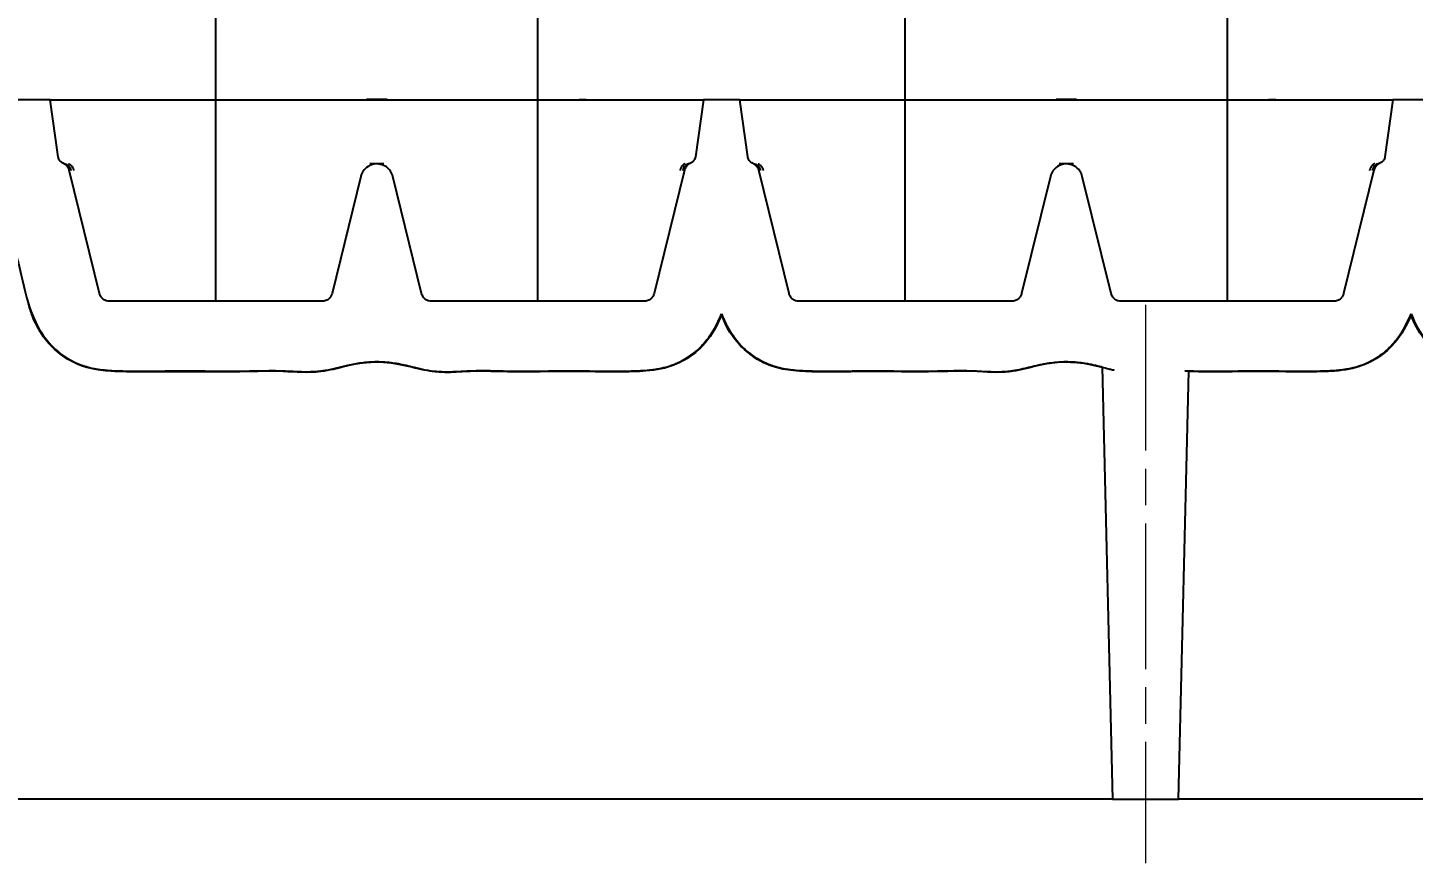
# Model space of a CAD drawing. Header units: millimetres. Extents: x 0 to 1486, y 0 to 1051.
# Drawn here: x 238 to 305.4, y 481.8 to 522.5 of the extents above; entities that cross this region are included whole.
import ezdxf

# ---------------------------------------------------------------- set-up
doc = ezdxf.new("R2010")
doc.units = ezdxf.units.MM
doc.header["$LTSCALE"] = 1.25
doc.linetypes.add('CHAIN', pattern=[0.3543, 0.2362, -0.0295, 0.0591, -0.0295])
for name, color, linetype, lineweight, true_color in [('Bemaßungen(DIN)', 7, 'Continuous', 5, 0x262659), ('Mittellinie(DIN)', 7, 'CHAIN', 15, 0x262659), ('Sichtbare Kanten(DIN)', 7, 'Continuous', 25, 0x262659)]:
    doc.layers.add(name, color=color, linetype=linetype, lineweight=lineweight, true_color=true_color)
doc.styles.add('Aktuell-DINGroßer Text', font='arial.ttf')
doc.dimstyles.new('STANDARD-DIN', dxfattribs={"dimscale": 1.25, "dimtxt": 5.25, "dimasz": 2.5, "dimexe": 3.175, "dimexo": 0, "dimgap": 0.8, "dimtad": 1, "dimrnd": 1e-08, "dimtxsty": 'Aktuell-DINGroßer Text', "dimcen": 0.09, "dimdle": 10, "dimclrd": 256, "dimclre": 256, "dimclrt": 256, "dimazin": 2, "dimtfac": 0.666667, "dimtmove": 0, "dimatfit": 3, "dimfxl": 1, "dimtolj": 1, "dimlwd": 25, "dimlwe": 25, "dimarcsym": 0})

# ---------------------------------------------------------------- blocks, each defined once
blk = doc.blocks.new('*D90')
at = {"layer": 'Bemaßungen(DIN)', "color": 250, "linetype": 'Continuous', "lineweight": 25, "true_color": 0x3f3f3f, "transparency": 16777216}
blk.add_line((296.322, 509.173), (296.322, 534.471), dxfattribs=at)
at = {"layer": 'Defpoints', "color": 0, "linetype": 'Continuous', "transparency": 16777216}
for p in [(296.322, 534.471), (296.322, 509.173), (644.748, 481.848)]:
    blk.add_point(p, dxfattribs=at)
at = {"layer": 'Bemaßungen(DIN)', "color": 179, "linetype": 'Continuous', "lineweight": 25, "true_color": 0x262659, "transparency": 16777216, "insert": (296.322, 535.471), "char_height": 6.5625, "attachment_point": 4, "rotation": 90, "style": 'Aktuell-DINGroßer Text'}
blk.add_mtext('\\A1;348,43', dxfattribs=at)
blk = doc.blocks.new('*D91')
at = {"layer": 'Bemaßungen(DIN)', "color": 250, "linetype": 'Continuous', "lineweight": 25, "true_color": 0x3f3f3f, "transparency": 16777216}
blk.add_line((280.675, 509.173), (280.675, 534.471), dxfattribs=at)
at = {"layer": 'Defpoints', "color": 0, "linetype": 'Continuous', "transparency": 16777216}
for p in [(280.675, 534.471), (280.675, 509.173), (644.748, 481.848)]:
    blk.add_point(p, dxfattribs=at)
at = {"layer": 'Bemaßungen(DIN)', "color": 179, "linetype": 'Continuous', "lineweight": 25, "true_color": 0x262659, "transparency": 16777216, "insert": (280.675, 535.471), "char_height": 6.5625, "attachment_point": 4, "rotation": 90, "style": 'Aktuell-DINGroßer Text'}
blk.add_mtext('\\A1;364,07', dxfattribs=at)
blk = doc.blocks.new('*D92')
at = {"layer": 'Bemaßungen(DIN)', "color": 250, "linetype": 'Continuous', "lineweight": 25, "true_color": 0x3f3f3f, "transparency": 16777216}
blk.add_line((262.822, 509.173), (262.822, 534.471), dxfattribs=at)
at = {"layer": 'Defpoints', "color": 0, "linetype": 'Continuous', "transparency": 16777216}
for p in [(262.822, 534.471), (262.822, 509.173), (644.748, 481.848)]:
    blk.add_point(p, dxfattribs=at)
at = {"layer": 'Bemaßungen(DIN)', "color": 179, "linetype": 'Continuous', "lineweight": 25, "true_color": 0x262659, "transparency": 16777216, "insert": (262.822, 535.471), "char_height": 6.5625, "attachment_point": 4, "rotation": 90, "style": 'Aktuell-DINGroßer Text'}
blk.add_mtext('\\A1;381,93', dxfattribs=at)
blk = doc.blocks.new('*D93')
at = {"layer": 'Bemaßungen(DIN)', "color": 250, "linetype": 'Continuous', "lineweight": 25, "true_color": 0x3f3f3f, "transparency": 16777216}
blk.add_line((247.175, 509.173), (247.175, 534.471), dxfattribs=at)
at = {"layer": 'Defpoints', "color": 0, "linetype": 'Continuous', "transparency": 16777216}
for p in [(247.175, 534.471), (247.175, 509.173), (644.748, 481.848)]:
    blk.add_point(p, dxfattribs=at)
at = {"layer": 'Bemaßungen(DIN)', "color": 179, "linetype": 'Continuous', "lineweight": 25, "true_color": 0x262659, "transparency": 16777216, "insert": (247.175, 535.471), "char_height": 6.5625, "attachment_point": 4, "rotation": 90, "style": 'Aktuell-DINGroßer Text'}
blk.add_mtext('\\A1;397,57', dxfattribs=at)

msp = doc.modelspace()

# ---------------------------------------------------------------- linework, layer by layer
at = {"layer": 'Mittellinie(DIN)', "ltscale": 23.990969}
msp.add_line((292.3485, 508.9988), (292.3485, 481.8478), dxfattribs=at)
at = {"layer": 'Sichtbare Kanten(DIN)'}
for p, q in [((239.1335, 518.9728), (206.2485, 518.9728)), ((239.5236, 516.1971), (239.1335, 518.9728)), ((239.1335, 518.9728), (239.6286, 518.9728)), ((239.6286, 518.9728), (270.3683, 518.9728)), ((255.4985, 518.9828), (254.4985, 518.9828)), ((254.4985, 518.9728), (254.4985, 518.9828)), ((254.8985, 518.9778), (255.0985, 518.9778)), ((254.8985, 518.9728), (254.8985, 518.9778)), ((255.0985, 518.9728), (255.0985, 518.9778)), ((255.4985, 518.9728), (255.4985, 518.9828)), ((264.8253, 518.9778), (264.9119, 518.9778)), ((264.8253, 518.9728), (264.8253, 518.9778)), ((264.9119, 518.9778), (265.0851, 518.9778)), ((264.9119, 518.9728), (264.9119, 518.9778)), ((265.0851, 518.9778), (265.1717, 518.9778)), ((265.0851, 518.9728), (265.0851, 518.9778)), ((265.1717, 518.9728), (265.1717, 518.9778)), ((270.3683, 518.9728), (270.8635, 518.9728)), ((270.8635, 518.9728), (270.4734, 516.1971)), ((272.6335, 518.9728), (270.8635, 518.9728)), ((273.0236, 516.1971), (272.6335, 518.9728)), ((272.6335, 518.9728), (273.1286, 518.9728)), ((273.1286, 518.9728), (303.8683, 518.9728)), ((288.9985, 518.9828), (287.9985, 518.9828)), ((287.9985, 518.9728), (287.9985, 518.9828)), ((288.3985, 518.9778), (288.5985, 518.9778)), ((288.3985, 518.9728), (288.3985, 518.9778)), ((288.5985, 518.9728), (288.5985, 518.9778)), ((288.9985, 518.9728), (288.9985, 518.9828)), ((298.3253, 518.9778), (298.4119, 518.9778)), ((298.3253, 518.9728), (298.3253, 518.9778)), ((298.4119, 518.9778), (298.5851, 518.9778)), ((298.4119, 518.9728), (298.4119, 518.9778)), ((298.5851, 518.9778), (298.6717, 518.9778)), ((298.5851, 518.9728), (298.5851, 518.9778)), ((298.6717, 518.9728), (298.6717, 518.9778)), ((303.8683, 518.9728), (304.3635, 518.9728)), ((304.3635, 518.9728), (303.9734, 516.1971)), ((306.1335, 518.9728), (304.3635, 518.9728)), ((241.5271, 509.5535), (240.056, 515.5425)), ((254.2216, 515.2438), (252.8221, 509.5533)), ((257.1749, 509.5533), (255.7753, 515.2438)), ((269.9409, 515.5425), (268.4699, 509.5535)), ((275.0271, 509.5535), (273.556, 515.5425)), ((287.7216, 515.2438), (286.3221, 509.5533)), ((290.6749, 509.5533), (289.2753, 515.2438)), ((303.4409, 515.5425), (301.9699, 509.5535)), ((252.3365, 509.1728), (242.0126, 509.1728)), ((267.9843, 509.1728), (257.6604, 509.1728)), ((285.8365, 509.1728), (275.5126, 509.1728)), ((301.4843, 509.1728), (291.1604, 509.1728)), ((290.2352, 505.9726), (290.7485, 484.9728)), ((293.9485, 484.9728), (294.4569, 505.7753)), ((290.7485, 484.9728), (218.8485, 484.9728)), ((290.7485, 484.9728), (293.9485, 484.9728)), ((374.5485, 484.9728), (293.9485, 484.9728))]:
    msp.add_line(p, q, dxfattribs=at)
for points, knots in [([(239.7644, 515.8841), (239.7607, 515.8857), (239.7569, 515.8873), (239.7254, 515.9018), (239.6993, 515.9175), (239.634, 515.968), (239.5995, 516.0074), (239.5442, 516.103), (239.5297, 516.1537), (239.5236, 516.1971)], [-0.032564493, -0.032564493, -0.032564493, -0.032564493, -0.03164921, -0.03164921, -0.024823703, -0.024823703, -0.013148435, -0.013148435, 0, 0, 0, 0]), ([(240.056, 515.5425), (240.0452, 515.5865), (240.0284, 515.629), (239.9838, 515.7083), (239.9562, 515.7446), (239.8747, 515.8261), (239.8191, 515.8611), (239.7644, 515.8841)], [-0.041058054, -0.041058054, -0.041058054, -0.041058054, -0.029401851, -0.029401851, -0.017790166, -0.017790166, 0, 0, 0, 0]), ([(239.7684, 515.8824), (239.7687, 515.8823), (239.769, 515.8822), (239.7693, 515.882), (239.7726, 515.8807), (239.7774, 515.8788), (239.7838, 515.8765), (239.7902, 515.8742), (239.7982, 515.8715), (239.8076, 515.8688), (239.8123, 515.8674), (239.8174, 515.866), (239.8227, 515.8647), (239.8254, 515.864), (239.8281, 515.8634), (239.8309, 515.8627), (239.8338, 515.8621), (239.8367, 515.8615), (239.8397, 515.8608)], [0.11911303, 0.11911303, 0.11911303, 0.11911303, 0.13277377, 0.13277377, 0.13277377, 0.26517816, 0.26517816, 0.26517816, 0.3981672, 0.3981672, 0.3981672, 0.46455773, 0.46455773, 0.46455773, 0.4977404, 0.4977404, 0.4977404, 0.53089997, 0.53089997, 0.53089997, 0.53089997]), ([(239.8397, 515.8608), (239.8555, 515.8576), (239.8711, 515.8532), (239.8864, 515.8476), (239.9054, 515.8407), (239.924, 515.832), (239.9417, 515.8216), (239.9524, 515.8154), (239.9628, 515.8085), (239.9728, 515.8011), (239.993, 515.7863), (240.0119, 515.7691), (240.0292, 515.7499), (240.0466, 515.7307), (240.0623, 515.7095), (240.0763, 515.6866), (240.0833, 515.6751), (240.0898, 515.6632), (240.0959, 515.6509), (240.1059, 515.6305), (240.1147, 515.609), (240.122, 515.5867), (240.1279, 515.5689), (240.1328, 515.5505), (240.1368, 515.5318)], [-1.0769104, -1.0769104, -1.0769104, -1.0769104, -0.9572537, -0.9572537, -0.9572537, -0.8077, -0.8077, -0.8077, -0.7179403, -0.7179403, -0.7179403, -0.5384552, -0.5384552, -0.5384552, -0.3589701, -0.3589701, -0.3589701, -0.2692104, -0.2692104, -0.2692104, -0.1196567, -0.1196567, -0.1196567, 0, 0, 0, 0]), ([(240.0187, 515.8608), (240.0304, 515.8576), (240.042, 515.8532), (240.0536, 515.8476), (240.0681, 515.8407), (240.0825, 515.832), (240.0965, 515.8216), (240.105, 515.8154), (240.1133, 515.8085), (240.1215, 515.8011), (240.1379, 515.7863), (240.1537, 515.7691), (240.1687, 515.7499), (240.1838, 515.7307), (240.198, 515.7095), (240.2112, 515.6866), (240.2178, 515.6751), (240.2241, 515.6632), (240.2302, 515.6509), (240.2402, 515.6305), (240.2495, 515.609), (240.2579, 515.5867), (240.2647, 515.5689), (240.2708, 515.5505), (240.2763, 515.5318)], [-1.0769104, -1.0769104, -1.0769104, -1.0769104, -0.9572537, -0.9572537, -0.9572537, -0.8077, -0.8077, -0.8077, -0.7179403, -0.7179403, -0.7179403, -0.5384552, -0.5384552, -0.5384552, -0.3589701, -0.3589701, -0.3589701, -0.2692104, -0.2692104, -0.2692104, -0.1196567, -0.1196567, -0.1196567, 0, 0, 0, 0]), ([(255.7753, 515.2438), (255.7528, 515.3355), (255.7135, 515.4235), (255.6234, 515.5567), (255.5616, 515.6342), (255.3771, 515.7646), (255.2789, 515.8083), (255.0694, 515.857), (254.9664, 515.8585), (254.7635, 515.8237), (254.6632, 515.7857), (254.4606, 515.6602), (254.3905, 515.5781), (254.2891, 515.4363), (254.2458, 515.3422), (254.2216, 515.2438)], [-0.14482378, -0.14482378, -0.14482378, -0.14482378, -0.11905508, -0.11905508, -0.101033, -0.101033, -0.08537461, -0.08537461, -0.06899068, -0.06899068, -0.0520285, -0.0520285, -0.03038629, -0.03038629, 0, 0, 0, 0]), ([(254.9985, 515.8527), (254.9928, 515.8527), (254.987, 515.8527), (254.981, 515.8527), (254.9751, 515.8527), (254.969, 515.8527), (254.9629, 515.8527), (254.9506, 515.8527), (254.9381, 515.8527), (254.9253, 515.8527), (254.9076, 515.8527), (254.8894, 515.8527), (254.87, 515.8527), (254.8615, 515.8527), (254.8528, 515.8527), (254.8441, 515.8527), (254.8151, 515.8527), (254.7846, 515.8527), (254.7524, 515.8527), (254.7363, 515.8527), (254.7198, 515.8527), (254.7029, 515.8527), (254.6945, 515.8527), (254.686, 515.8527), (254.6773, 515.8527), (254.6686, 515.8527), (254.6598, 515.8527), (254.651, 515.8527)], [0, 0, 0, 0, 0.03587341, 0.03587341, 0.03587341, 0.0717053, 0.0717053, 0.0717053, 0.1433193, 0.1433193, 0.1433193, 0.24303135, 0.24303135, 0.24303135, 0.28653169, 0.28653169, 0.28653169, 0.42986377, 0.42986377, 0.42986377, 0.50150274, 0.50150274, 0.50150274, 0.53727845, 0.53727845, 0.53727845, 0.57301031, 0.57301031, 0.57301031, 0.57301031]), ([(255.3458, 515.8527), (255.337, 515.8527), (255.3282, 515.8527), (255.3195, 515.8527), (255.3108, 515.8527), (255.3023, 515.8527), (255.2938, 515.8527), (255.2769, 515.8527), (255.2604, 515.8527), (255.2444, 515.8527), (255.2111, 515.8527), (255.1796, 515.8527), (255.1498, 515.8527), (255.122, 515.8527), (255.0966, 515.8527), (255.0719, 515.8527), (255.059, 515.8527), (255.0464, 515.8527), (255.0341, 515.8527), (255.0279, 515.8527), (255.0218, 515.8527), (255.0159, 515.8527), (255.0099, 515.8527), (255.0042, 515.8527), (254.9985, 515.8527)], [0, 0, 0, 0, 0.03572786, 0.03572786, 0.03572786, 0.07149696, 0.07149696, 0.07149696, 0.14312065, 0.14312065, 0.14312065, 0.29141532, 0.29141532, 0.29141532, 0.4296401, 0.4296401, 0.4296401, 0.50120872, 0.50120872, 0.50120872, 0.53702595, 0.53702595, 0.53702595, 0.57289689, 0.57289689, 0.57289689, 0.57289689]), ([(269.9782, 515.8608), (269.9666, 515.8576), (269.9549, 515.8532), (269.9433, 515.8476), (269.9288, 515.8407), (269.9145, 515.832), (269.9004, 515.8216), (269.892, 515.8154), (269.8836, 515.8085), (269.8754, 515.8011), (269.859, 515.7863), (269.8432, 515.7691), (269.8282, 515.7499), (269.8131, 515.7307), (269.7989, 515.7095), (269.7857, 515.6866), (269.7791, 515.6751), (269.7728, 515.6632), (269.7668, 515.6509), (269.7567, 515.6305), (269.7474, 515.609), (269.739, 515.5867), (269.7323, 515.5689), (269.7261, 515.5505), (269.7206, 515.5318)], [-1.0769104, -1.0769104, -1.0769104, -1.0769104, -0.9572537, -0.9572537, -0.9572537, -0.8077, -0.8077, -0.8077, -0.7179403, -0.7179403, -0.7179403, -0.5384552, -0.5384552, -0.5384552, -0.3589701, -0.3589701, -0.3589701, -0.2692104, -0.2692104, -0.2692104, -0.1196567, -0.1196567, -0.1196567, 0, 0, 0, 0]), ([(270.1573, 515.8608), (270.1414, 515.8576), (270.1258, 515.8532), (270.1106, 515.8476), (270.0915, 515.8407), (270.073, 515.832), (270.0552, 515.8216), (270.0445, 515.8154), (270.0342, 515.8085), (270.0241, 515.8011), (270.0039, 515.7863), (269.985, 515.7691), (269.9677, 515.7499), (269.9504, 515.7307), (269.9346, 515.7095), (269.9206, 515.6866), (269.9136, 515.6751), (269.9071, 515.6632), (269.9011, 515.6509), (269.891, 515.6305), (269.8822, 515.609), (269.8749, 515.5867), (269.869, 515.5689), (269.8641, 515.5505), (269.8601, 515.5318)], [-1.0769104, -1.0769104, -1.0769104, -1.0769104, -0.9572537, -0.9572537, -0.9572537, -0.8077, -0.8077, -0.8077, -0.7179403, -0.7179403, -0.7179403, -0.5384552, -0.5384552, -0.5384552, -0.3589701, -0.3589701, -0.3589701, -0.2692104, -0.2692104, -0.2692104, -0.1196567, -0.1196567, -0.1196567, 0, 0, 0, 0]), ([(270.2325, 515.8841), (270.1907, 515.8665), (270.1514, 515.8433), (270.0801, 515.7867), (270.0486, 515.7538), (269.9808, 515.6605), (269.9551, 515.6001), (269.9409, 515.5425)], [-0.041058009, -0.041058009, -0.041058009, -0.041058009, -0.029401822, -0.029401822, -0.017790154, -0.017790154, 0, 0, 0, 0]), ([(270.2285, 515.8824), (270.2282, 515.8823), (270.2279, 515.8822), (270.2276, 515.882), (270.2244, 515.8807), (270.2195, 515.8788), (270.2131, 515.8765), (270.2067, 515.8742), (270.1987, 515.8715), (270.1893, 515.8688), (270.1846, 515.8674), (270.1796, 515.866), (270.1742, 515.8647), (270.1716, 515.864), (270.1688, 515.8634), (270.166, 515.8627), (270.1631, 515.8621), (270.1602, 515.8615), (270.1573, 515.8608)], [0.11911303, 0.11911303, 0.11911303, 0.11911303, 0.13277377, 0.13277377, 0.13277377, 0.26517816, 0.26517816, 0.26517816, 0.3981672, 0.3981672, 0.3981672, 0.46455773, 0.46455773, 0.46455773, 0.4977404, 0.4977404, 0.4977404, 0.53089997, 0.53089997, 0.53089997, 0.53089997]), ([(270.4734, 516.1971), (270.4691, 516.167), (270.4614, 516.1374), (270.4396, 516.0805), (270.4255, 516.0535), (270.3791, 515.9852), (270.3419, 515.9483), (270.2765, 515.9049), (270.2542, 515.8933), (270.2325, 515.8841)], [-0.03841676, -0.03841676, -0.03841676, -0.03841676, -0.031640555, -0.031640555, -0.024817551, -0.024817551, -0.013146152, -0.013146152, -0.007186253, -0.007186253, -0.007186253, -0.007186253]), ([(273.2644, 515.8841), (273.2607, 515.8857), (273.2569, 515.8873), (273.2254, 515.9018), (273.1993, 515.9175), (273.134, 515.968), (273.0995, 516.0074), (273.0442, 516.103), (273.0297, 516.1537), (273.0236, 516.1971)], [-0.032564493, -0.032564493, -0.032564493, -0.032564493, -0.03164921, -0.03164921, -0.024823703, -0.024823703, -0.013148435, -0.013148435, 0, 0, 0, 0]), ([(273.556, 515.5425), (273.5452, 515.5865), (273.5284, 515.629), (273.4838, 515.7083), (273.4562, 515.7446), (273.3747, 515.8261), (273.3191, 515.8611), (273.2644, 515.8841)], [-0.041058054, -0.041058054, -0.041058054, -0.041058054, -0.029401851, -0.029401851, -0.017790166, -0.017790166, 0, 0, 0, 0]), ([(273.2684, 515.8824), (273.2687, 515.8823), (273.269, 515.8822), (273.2693, 515.882), (273.2726, 515.8807), (273.2774, 515.8788), (273.2838, 515.8765), (273.2902, 515.8742), (273.2982, 515.8715), (273.3076, 515.8688), (273.3123, 515.8674), (273.3174, 515.866), (273.3227, 515.8647), (273.3254, 515.864), (273.3281, 515.8634), (273.3309, 515.8627), (273.3338, 515.8621), (273.3367, 515.8615), (273.3397, 515.8608)], [0.11911303, 0.11911303, 0.11911303, 0.11911303, 0.13277377, 0.13277377, 0.13277377, 0.26517816, 0.26517816, 0.26517816, 0.3981672, 0.3981672, 0.3981672, 0.46455773, 0.46455773, 0.46455773, 0.4977404, 0.4977404, 0.4977404, 0.53089997, 0.53089997, 0.53089997, 0.53089997]), ([(273.3397, 515.8608), (273.3555, 515.8576), (273.3711, 515.8532), (273.3864, 515.8476), (273.4054, 515.8407), (273.424, 515.832), (273.4417, 515.8216), (273.4524, 515.8154), (273.4628, 515.8085), (273.4728, 515.8011), (273.493, 515.7863), (273.5119, 515.7691), (273.5292, 515.7499), (273.5466, 515.7307), (273.5623, 515.7095), (273.5763, 515.6866), (273.5833, 515.6751), (273.5898, 515.6632), (273.5959, 515.6509), (273.6059, 515.6305), (273.6147, 515.609), (273.622, 515.5867), (273.6279, 515.5689), (273.6328, 515.5505), (273.6368, 515.5318)], [-1.0769104, -1.0769104, -1.0769104, -1.0769104, -0.9572537, -0.9572537, -0.9572537, -0.8077, -0.8077, -0.8077, -0.7179403, -0.7179403, -0.7179403, -0.5384552, -0.5384552, -0.5384552, -0.3589701, -0.3589701, -0.3589701, -0.2692104, -0.2692104, -0.2692104, -0.1196567, -0.1196567, -0.1196567, 0, 0, 0, 0]), ([(273.5187, 515.8608), (273.5304, 515.8576), (273.542, 515.8532), (273.5536, 515.8476), (273.5681, 515.8407), (273.5825, 515.832), (273.5965, 515.8216), (273.605, 515.8154), (273.6133, 515.8085), (273.6215, 515.8011), (273.6379, 515.7863), (273.6537, 515.7691), (273.6687, 515.7499), (273.6838, 515.7307), (273.698, 515.7095), (273.7112, 515.6866), (273.7178, 515.6751), (273.7241, 515.6632), (273.7302, 515.6509), (273.7402, 515.6305), (273.7495, 515.609), (273.7579, 515.5867), (273.7647, 515.5689), (273.7708, 515.5505), (273.7763, 515.5318)], [-1.0769104, -1.0769104, -1.0769104, -1.0769104, -0.9572537, -0.9572537, -0.9572537, -0.8077, -0.8077, -0.8077, -0.7179403, -0.7179403, -0.7179403, -0.5384552, -0.5384552, -0.5384552, -0.3589701, -0.3589701, -0.3589701, -0.2692104, -0.2692104, -0.2692104, -0.1196567, -0.1196567, -0.1196567, 0, 0, 0, 0]), ([(289.2753, 515.2438), (289.2528, 515.3355), (289.2135, 515.4235), (289.1234, 515.5567), (289.0616, 515.6342), (288.8771, 515.7646), (288.7789, 515.8083), (288.5694, 515.857), (288.4664, 515.8585), (288.2635, 515.8237), (288.1632, 515.7857), (287.9606, 515.6602), (287.8905, 515.5781), (287.7891, 515.4363), (287.7458, 515.3422), (287.7216, 515.2438)], [-0.14482378, -0.14482378, -0.14482378, -0.14482378, -0.11905508, -0.11905508, -0.101033, -0.101033, -0.08537461, -0.08537461, -0.06899068, -0.06899068, -0.0520285, -0.0520285, -0.03038629, -0.03038629, 0, 0, 0, 0]), ([(288.4985, 515.8527), (288.4928, 515.8527), (288.487, 515.8527), (288.481, 515.8527), (288.4751, 515.8527), (288.469, 515.8527), (288.4629, 515.8527), (288.4506, 515.8527), (288.4381, 515.8527), (288.4253, 515.8527), (288.4076, 515.8527), (288.3894, 515.8527), (288.37, 515.8527), (288.3615, 515.8527), (288.3528, 515.8527), (288.3441, 515.8527), (288.3151, 515.8527), (288.2846, 515.8527), (288.2524, 515.8527), (288.2363, 515.8527), (288.2198, 515.8527), (288.2029, 515.8527), (288.1945, 515.8527), (288.186, 515.8527), (288.1773, 515.8527), (288.1686, 515.8527), (288.1598, 515.8527), (288.151, 515.8527)], [0, 0, 0, 0, 0.03587341, 0.03587341, 0.03587341, 0.0717053, 0.0717053, 0.0717053, 0.1433193, 0.1433193, 0.1433193, 0.24303135, 0.24303135, 0.24303135, 0.28653169, 0.28653169, 0.28653169, 0.42986377, 0.42986377, 0.42986377, 0.50150274, 0.50150274, 0.50150274, 0.53727845, 0.53727845, 0.53727845, 0.57301031, 0.57301031, 0.57301031, 0.57301031]), ([(288.8458, 515.8527), (288.837, 515.8527), (288.8282, 515.8527), (288.8195, 515.8527), (288.8108, 515.8527), (288.8023, 515.8527), (288.7938, 515.8527), (288.7769, 515.8527), (288.7604, 515.8527), (288.7444, 515.8527), (288.7111, 515.8527), (288.6796, 515.8527), (288.6498, 515.8527), (288.622, 515.8527), (288.5966, 515.8527), (288.5719, 515.8527), (288.559, 515.8527), (288.5464, 515.8527), (288.5341, 515.8527), (288.5279, 515.8527), (288.5218, 515.8527), (288.5159, 515.8527), (288.5099, 515.8527), (288.5042, 515.8527), (288.4985, 515.8527)], [0, 0, 0, 0, 0.03572786, 0.03572786, 0.03572786, 0.07149696, 0.07149696, 0.07149696, 0.14312065, 0.14312065, 0.14312065, 0.29141532, 0.29141532, 0.29141532, 0.4296401, 0.4296401, 0.4296401, 0.50120872, 0.50120872, 0.50120872, 0.53702595, 0.53702595, 0.53702595, 0.57289689, 0.57289689, 0.57289689, 0.57289689]), ([(303.4782, 515.8608), (303.4666, 515.8576), (303.4549, 515.8532), (303.4433, 515.8476), (303.4288, 515.8407), (303.4145, 515.832), (303.4004, 515.8216), (303.392, 515.8154), (303.3836, 515.8085), (303.3754, 515.8011), (303.359, 515.7863), (303.3432, 515.7691), (303.3282, 515.7499), (303.3131, 515.7307), (303.2989, 515.7095), (303.2857, 515.6866), (303.2791, 515.6751), (303.2728, 515.6632), (303.2668, 515.6509), (303.2567, 515.6305), (303.2474, 515.609), (303.239, 515.5867), (303.2323, 515.5689), (303.2261, 515.5505), (303.2206, 515.5318)], [-1.0769104, -1.0769104, -1.0769104, -1.0769104, -0.9572537, -0.9572537, -0.9572537, -0.8077, -0.8077, -0.8077, -0.7179403, -0.7179403, -0.7179403, -0.5384552, -0.5384552, -0.5384552, -0.3589701, -0.3589701, -0.3589701, -0.2692104, -0.2692104, -0.2692104, -0.1196567, -0.1196567, -0.1196567, 0, 0, 0, 0]), ([(303.6573, 515.8608), (303.6414, 515.8576), (303.6258, 515.8532), (303.6106, 515.8476), (303.5915, 515.8407), (303.573, 515.832), (303.5552, 515.8216), (303.5445, 515.8154), (303.5342, 515.8085), (303.5241, 515.8011), (303.5039, 515.7863), (303.485, 515.7691), (303.4677, 515.7499), (303.4504, 515.7307), (303.4346, 515.7095), (303.4206, 515.6866), (303.4136, 515.6751), (303.4071, 515.6632), (303.4011, 515.6509), (303.391, 515.6305), (303.3822, 515.609), (303.3749, 515.5867), (303.369, 515.5689), (303.3641, 515.5505), (303.3601, 515.5318)], [-1.0769104, -1.0769104, -1.0769104, -1.0769104, -0.9572537, -0.9572537, -0.9572537, -0.8077, -0.8077, -0.8077, -0.7179403, -0.7179403, -0.7179403, -0.5384552, -0.5384552, -0.5384552, -0.3589701, -0.3589701, -0.3589701, -0.2692104, -0.2692104, -0.2692104, -0.1196567, -0.1196567, -0.1196567, 0, 0, 0, 0]), ([(303.7325, 515.8841), (303.6907, 515.8665), (303.6514, 515.8433), (303.5801, 515.7867), (303.5486, 515.7538), (303.4808, 515.6605), (303.4551, 515.6001), (303.4409, 515.5425)], [-0.041058009, -0.041058009, -0.041058009, -0.041058009, -0.029401822, -0.029401822, -0.017790154, -0.017790154, 0, 0, 0, 0]), ([(303.7285, 515.8824), (303.7282, 515.8823), (303.7279, 515.8822), (303.7276, 515.882), (303.7244, 515.8807), (303.7195, 515.8788), (303.7131, 515.8765), (303.7067, 515.8742), (303.6987, 515.8715), (303.6893, 515.8688), (303.6846, 515.8674), (303.6796, 515.866), (303.6742, 515.8647), (303.6716, 515.864), (303.6688, 515.8634), (303.666, 515.8627), (303.6631, 515.8621), (303.6602, 515.8615), (303.6573, 515.8608)], [0.11911303, 0.11911303, 0.11911303, 0.11911303, 0.13277377, 0.13277377, 0.13277377, 0.26517816, 0.26517816, 0.26517816, 0.3981672, 0.3981672, 0.3981672, 0.46455773, 0.46455773, 0.46455773, 0.4977404, 0.4977404, 0.4977404, 0.53089997, 0.53089997, 0.53089997, 0.53089997]), ([(303.9734, 516.1971), (303.9691, 516.167), (303.9614, 516.1374), (303.9396, 516.0805), (303.9255, 516.0535), (303.8791, 515.9852), (303.8419, 515.9483), (303.7765, 515.9049), (303.7542, 515.8933), (303.7325, 515.8841)], [-0.03841676, -0.03841676, -0.03841676, -0.03841676, -0.031640555, -0.031640555, -0.024817551, -0.024817551, -0.013146152, -0.013146152, -0.007186253, -0.007186253, -0.007186253, -0.007186253]), ([(236.3105, 514.9728), (236.5099, 514.4216), (236.7622, 513.8758), (237.3462, 512.0571), (237.5499, 511.1928), (237.8855, 509.7264), (238.0453, 509.0024), (238.5469, 507.8673), (238.7982, 507.45), (239.4556, 506.728), (239.8588, 506.4247), (240.8278, 505.9488), (241.37, 505.8374), (243.0598, 505.7322), (244.6229, 505.7846), (247.3578, 505.7672), (247.5251, 505.7381), (249.4336, 505.7854), (249.8108, 505.8045), (251.0803, 505.7525), (251.6368, 505.6945), (252.989, 505.8637), (253.6196, 506.1191), (255.6883, 506.3126), (256.4953, 506.0029), (258.3513, 505.6353), (258.7899, 505.7672), (260.4908, 505.8007), (261.0061, 505.7574), (262.835, 505.7582), (263.0752, 505.7845), (266.1787, 505.764), (267.3022, 505.7434), (268.6213, 505.8461), (269.0392, 505.9356), (269.8922, 506.2716), (270.3319, 506.5618), (271.0126, 507.2252), (271.3472, 507.6556), (271.6762, 508.3966), (271.7114, 508.4811), (271.7448, 508.5662)], [-16.4615416, -16.4615416, -16.4615416, -16.4615416, -14.9799524, -14.9799524, -13.516471, -13.516471, -12.0906999, -12.0906999, -11.168581, -11.168581, -10.2502778, -10.2502778, -9.135978, -9.135978, -7.5797641, -7.5797641, -6.6015549, -6.6015549, -6.070003, -6.070003, -5.5340003, -5.5340003, -4.9037961, -4.9037961, -4.021414, -4.021414, -2.9552072, -2.9552072, -2.2523027, -2.2523027, -1.7000447, -1.7000447, -1.3154479, -1.3154479, -1.036708, -1.036708, -0.6892825, -0.6892825, -0.387435, -0.387435, -0.3488037, -0.3488037, -0.3488037, -0.3488037]), ([(240.8564, 505.9875), (240.7774, 506.0099), (240.6991, 506.0345), (240.2648, 506.186), (239.9232, 506.3719), (239.3563, 506.8097), (239.1144, 507.0534), (238.6463, 507.6511), (238.4362, 508.0302), (238.2072, 508.6173), (238.1434, 508.815), (238.0839, 509.0235), (238.0813, 509.0327), (238.0787, 509.042)], [3.23264731, 3.23264731, 3.23264731, 3.23264731, 3.25728958, 3.25728958, 3.37063202, 3.37063202, 3.47322286, 3.47322286, 3.60031019, 3.60031019, 3.66262188, 3.66262188, 3.66550823, 3.66550823, 3.66550823, 3.66550823]), ([(242.0126, 509.1728), (241.9662, 509.1728), (241.9196, 509.1793), (241.8299, 509.205), (241.7871, 509.2241), (241.6884, 509.2858), (241.6419, 509.3321), (241.5655, 509.4379), (241.5405, 509.4986), (241.5271, 509.5535)], [-0.049754628, -0.049754628, -0.049754628, -0.049754628, -0.040452638, -0.040452638, -0.031086489, -0.031086489, -0.016966202, -0.016966202, 0, 0, 0, 0]), ([(252.8221, 509.5533), (252.811, 509.5083), (252.7935, 509.4646), (252.7472, 509.3837), (252.7184, 509.3467), (252.635, 509.2655), (252.5789, 509.2314), (252.458, 509.1825), (252.3931, 509.1728), (252.3365, 509.1728)], [-0.049739569, -0.049739569, -0.049739569, -0.049739569, -0.040443211, -0.040443211, -0.031082737, -0.031082737, -0.016964086, -0.016964086, 0, 0, 0, 0]), ([(257.6604, 509.1728), (257.614, 509.1728), (257.5674, 509.1793), (257.4778, 509.2049), (257.435, 509.2241), (257.3362, 509.2857), (257.2897, 509.332), (257.2133, 509.4377), (257.1884, 509.4984), (257.1749, 509.5533)], [-0.049739571, -0.049739571, -0.049739571, -0.049739571, -0.040443213, -0.040443213, -0.031082739, -0.031082739, -0.016964087, -0.016964087, 0, 0, 0, 0]), ([(268.4699, 509.5535), (268.4588, 509.5084), (268.4413, 509.4647), (268.395, 509.3837), (268.3662, 509.3467), (268.2828, 509.2655), (268.2267, 509.2314), (268.1057, 509.1825), (268.0409, 509.1728), (267.9843, 509.1728)], [-0.049754642, -0.049754642, -0.049754642, -0.049754642, -0.040452648, -0.040452648, -0.031086496, -0.031086496, -0.016966204, -0.016966204, 0, 0, 0, 0]), ([(275.5126, 509.1728), (275.4662, 509.1728), (275.4196, 509.1793), (275.3299, 509.205), (275.2871, 509.2241), (275.1884, 509.2858), (275.1419, 509.3321), (275.0655, 509.4379), (275.0405, 509.4986), (275.0271, 509.5535)], [-0.049754628, -0.049754628, -0.049754628, -0.049754628, -0.040452638, -0.040452638, -0.031086489, -0.031086489, -0.016966202, -0.016966202, 0, 0, 0, 0]), ([(286.3221, 509.5533), (286.311, 509.5083), (286.2935, 509.4646), (286.2472, 509.3837), (286.2184, 509.3467), (286.135, 509.2655), (286.0789, 509.2314), (285.958, 509.1825), (285.8931, 509.1728), (285.8365, 509.1728)], [-0.049739569, -0.049739569, -0.049739569, -0.049739569, -0.040443211, -0.040443211, -0.031082737, -0.031082737, -0.016964086, -0.016964086, 0, 0, 0, 0]), ([(291.1604, 509.1728), (291.114, 509.1728), (291.0674, 509.1793), (290.9778, 509.2049), (290.935, 509.2241), (290.8362, 509.2857), (290.7897, 509.332), (290.7133, 509.4377), (290.6884, 509.4984), (290.6749, 509.5533)], [-0.049739571, -0.049739571, -0.049739571, -0.049739571, -0.040443213, -0.040443213, -0.031082739, -0.031082739, -0.016964087, -0.016964087, 0, 0, 0, 0]), ([(301.9699, 509.5535), (301.9588, 509.5084), (301.9413, 509.4647), (301.895, 509.3837), (301.8662, 509.3467), (301.7828, 509.2655), (301.7267, 509.2314), (301.6057, 509.1825), (301.5409, 509.1728), (301.4843, 509.1728)], [-0.049754642, -0.049754642, -0.049754642, -0.049754642, -0.040452648, -0.040452648, -0.031086496, -0.031086496, -0.016966204, -0.016966204, 0, 0, 0, 0]), ([(241.1087, 505.9225), (240.9097, 505.9676), (240.712, 506.0264), (240.1977, 506.2304), (239.8906, 506.4119), (239.3848, 506.8052), (239.1686, 507.0152), (238.8715, 507.38), (238.7735, 507.5182), (238.5566, 507.8682), (238.4445, 508.0928), (238.3526, 508.3065), (238.3496, 508.3136), (238.3465, 508.3207)], [2.8598427, 2.8598427, 2.8598427, 2.8598427, 2.92110384, 2.92110384, 3.02583471, 3.02583471, 3.11719452, 3.11719452, 3.16768807, 3.16768807, 3.24136101, 3.24136101, 3.24390908, 3.24390908, 3.24390908, 3.24390908]), ([(271.744, 508.5268), (271.5579, 508.0281), (271.2869, 507.5507), (270.6607, 506.8198), (270.316, 506.5218), (269.6117, 506.1283), (269.2624, 506.0068), (268.5233, 505.8361), (268.127, 505.7914), (266.9855, 505.7221), (266.2356, 505.7537), (263.9363, 505.7878), (262.3813, 505.7352), (260.1418, 505.7855), (259.4544, 505.7627), (258.4152, 505.7243), (258.0596, 505.722), (257.3751, 505.8041), (257.044, 505.8841), (256.5268, 506.0131), (256.332, 506.0627), (256.1384, 506.1045)], [0, 0, 0, 0, 0.1597041, 0.1597041, 0.2930392, 0.2930392, 0.4017751, 0.4017751, 0.5206622, 0.5206622, 0.7450237, 0.7450237, 1.2110139, 1.2110139, 1.4170632, 1.4170632, 1.523126, 1.523126, 1.6239877, 1.6239877, 1.6863221, 1.6863221, 1.6863221, 1.6863221]), ([(271.6417, 508.3188), (271.6158, 508.2586), (271.5878, 508.1961), (271.5006, 508.0117), (271.4369, 507.8891), (271.227, 507.5283), (271.0591, 507.2965), (270.7073, 506.9069), (270.5255, 506.7394), (270.0618, 506.3857), (269.7569, 506.2095), (269.4373, 506.0865)], [7.25952814, 7.25952814, 7.25952814, 7.25952814, 7.28069473, 7.28069473, 7.32226409, 7.32226409, 7.40650489, 7.40650489, 7.48223441, 7.48223441, 7.5849862, 7.5849862, 7.5849862, 7.5849862]), ([(274.3564, 505.9875), (274.2256, 506.0246), (274.0966, 506.0677), (273.7517, 506.2047), (273.5406, 506.3152), (273.0719, 506.6254), (272.8235, 506.8432), (272.3388, 507.3768), (272.1102, 507.7132), (271.864, 508.2202), (271.8005, 508.3722), (271.7439, 508.5264)], [1.61052294, 1.61052294, 1.61052294, 1.61052294, 1.6512235, 1.6512235, 1.72183389, 1.72183389, 1.82019707, 1.82019707, 1.94014634, 1.94014634, 1.98952685, 1.98952685, 1.98952685, 1.98952685]), ([(271.7448, 508.5662), (271.8364, 508.3312), (271.9434, 508.0967), (272.3239, 507.4167), (272.6355, 507.0299), (273.3195, 506.4675), (273.7283, 506.1957), (275.456, 505.6248), (277.0495, 505.8003), (281.4379, 505.7588), (281.5575, 505.7609), (284.3907, 505.8112), (284.6711, 505.7168), (285.9071, 505.7578), (286.2839, 505.8599), (287.4071, 506.1262), (288.1183, 506.2848), (289.4789, 506.1583), (289.862, 506.0628), (290.2352, 505.9726)], [-2.697691, -2.697691, -2.697691, -2.697691, -2.5099909, -2.5099909, -2.1386785, -2.1386785, -1.8743362, -1.8743362, -1.2771422, -1.2771422, -0.9878896, -0.9878896, -0.7047843, -0.7047843, -0.4421329, -0.4421329, -0.20619, -0.20619, -0.087772, -0.087772, -0.087772, -0.087772]), ([(274.6087, 505.9225), (274.4004, 505.9697), (274.1935, 506.0319), (273.6743, 506.2429), (273.3708, 506.425), (272.8759, 506.8141), (272.6665, 507.0184), (272.3739, 507.3766), (272.2753, 507.5156), (272.0584, 507.865), (271.9469, 508.0878), (271.8543, 508.3026), (271.8504, 508.3117), (271.8465, 508.3207)], [1.60351311, 1.60351311, 1.60351311, 1.60351311, 1.66763632, 1.66763632, 1.77169993, 1.77169993, 1.86038835, 1.86038835, 1.91117383, 1.91117383, 1.98438575, 1.98438575, 1.98762407, 1.98762407, 1.98762407, 1.98762407]), ([(305.244, 508.5268), (305.0579, 508.0281), (304.7869, 507.5507), (304.1607, 506.8198), (303.816, 506.5218), (303.1117, 506.1283), (302.7624, 506.0068), (302.0233, 505.8361), (301.627, 505.7914), (300.4855, 505.7221), (299.7356, 505.7537), (297.479, 505.7872), (295.9668, 505.7321), (294.4567, 505.7671)], [0, 0, 0, 0, 0.1597041, 0.1597041, 0.2930392, 0.2930392, 0.4017751, 0.4017751, 0.5206622, 0.5206622, 0.7450237, 0.7450237, 1.1981923, 1.1981923, 1.1981923, 1.1981923]), ([(294.4569, 505.7753), (295.7033, 505.7421), (296.9506, 505.7802), (299.5159, 505.7667), (300.7221, 505.7418), (302.0479, 505.8375), (302.4712, 505.9171), (303.3392, 506.2419), (303.7839, 506.5262), (304.4781, 507.1829), (304.8156, 507.6065), (305.1582, 508.3535), (305.2029, 508.4592), (305.2448, 508.5662)], [-2.1171257, -2.1171257, -2.1171257, -2.1171257, -1.7219745, -1.7219745, -1.304099, -1.304099, -1.0278626, -1.0278626, -0.6903084, -0.6903084, -0.3950521, -0.3950521, -0.3467544, -0.3467544, -0.3467544, -0.3467544]), ([(305.1417, 508.3188), (305.1365, 508.3068), (305.1313, 508.2947), (305.0952, 508.2123), (305.062, 508.14), (304.9546, 507.9209), (304.8738, 507.7742), (304.6148, 507.3645), (304.4097, 507.1135), (303.9446, 506.663), (303.6721, 506.4566), (303.2243, 506.2079), (303.068, 506.1353), (302.7384, 506.0118), (302.5629, 505.9611), (302.3867, 505.9212)], [1.40262588, 1.40262588, 1.40262588, 1.40262588, 1.40683788, 1.40683788, 1.43122284, 1.43122284, 1.48137682, 1.48137682, 1.57698773, 1.57698773, 1.68011131, 1.68011131, 1.73131457, 1.73131457, 1.78569849, 1.78569849, 1.78569849, 1.78569849]), ([(307.9556, 505.9606), (307.8081, 505.9989), (307.6627, 506.0443), (307.1807, 506.2277), (306.8579, 506.4154), (306.3093, 506.8538), (306.0707, 507.1015), (305.6026, 507.7187), (305.3945, 508.1161), (305.2439, 508.5264)], [3.22212348, 3.22212348, 3.22212348, 3.22212348, 3.2678383, 3.2678383, 3.37685413, 3.37685413, 3.47968651, 3.47968651, 3.61106884, 3.61106884, 3.61106884, 3.61106884]), ([(305.2448, 508.5662), (305.307, 508.4066), (305.375, 508.2504), (305.7332, 507.5262), (306.0454, 507.1523), (306.6675, 506.5618), (307.0752, 506.2931), (308.6679, 505.6335), (310.2851, 505.7904), (313.8071, 505.7712), (314.2103, 505.7621), (315.641, 505.7526), (315.9563, 505.7777), (317.868, 505.8087), (318.1876, 505.7159), (319.7792, 505.7724), (320.3065, 506.0243), (322.4654, 506.3697), (323.397, 506.0297), (325.1944, 505.6591), (325.8517, 505.7576), (327.4115, 505.8073), (327.9286, 505.7568), (329.708, 505.7585), (330.1816, 505.7788), (332.5639, 505.7711), (333.4461, 505.7512), (334.8921, 505.7826), (335.4266, 505.8101), (336.2048, 505.9983), (336.7206, 506.1521), (337.8118, 506.9552), (338.1377, 507.3997), (338.5003, 508.0013), (338.6311, 508.2764), (338.7448, 508.5662)], [-6.9779352, -6.9779352, -6.9779352, -6.9779352, -6.9431607, -6.9431607, -6.8150846, -6.8150846, -6.6574269, -6.6574269, -6.240927, -6.240927, -6.1610175, -6.1610175, -5.9956491, -5.9956491, -5.6136531, -5.6136531, -5.0429208, -5.0429208, -4.0677859, -4.0677859, -3.0472804, -3.0472804, -2.1158545, -2.1158545, -1.5696496, -1.5696496, -1.086243, -1.086243, -0.7763317, -0.7763317, -0.6109465, -0.6109465, -0.4533943, -0.4533943, -0.329858, -0.329858, -0.329858, -0.329858]), ([(271.4638, 507.9534), (271.4441, 507.9164), (271.4179, 507.8685), (271.3573, 507.7635), (271.3232, 507.7067), (271.2442, 507.5819), (271.1977, 507.5125), (271.0788, 507.3464), (271.0028, 507.2493), (270.7982, 507.0125), (270.6625, 506.8777), (270.339, 506.5979), (270.142, 506.4562), (269.7927, 506.2523), (269.6464, 506.1788), (269.4163, 506.0818), (269.3333, 506.0506), (269.1125, 505.9767), (268.9684, 505.9381), (268.7076, 505.8826), (268.5912, 505.8626), (268.3223, 505.8248), (268.1693, 505.8099), (267.8768, 505.7884), (267.7349, 505.7817), (267.4337, 505.771), (267.2705, 505.7672), (266.9133, 505.7619), (266.7246, 505.7607), (266.3961, 505.7606), (266.2503, 505.7612), (265.9556, 505.7631), (265.8061, 505.7644), (265.442, 505.7677), (265.2172, 505.7698), (264.8112, 505.7726), (264.6252, 505.7736), (264.1272, 505.7749), (263.8172, 505.7744), (263.0944, 505.7674), (262.6763, 505.76), (261.9353, 505.7557), (261.5956, 505.7586), (260.9637, 505.774), (260.6798, 505.7829), (260.0164, 505.7924), (259.6241, 505.783), (258.8689, 505.7441), (258.5099, 505.7243), (258.0293, 505.742), (257.9049, 505.7506), (257.5916, 505.7863), (257.3953, 505.822), (257.038, 505.8985), (256.8716, 505.9388), (256.4592, 506.0382), (256.2118, 506.0979), (255.8386, 506.1622), (255.7182, 506.179), (255.4581, 506.207), (255.3177, 506.2165), (254.9879, 506.227), (254.801, 506.2234), (254.487, 506.2011), (254.3614, 506.1882), (254.1298, 506.1566), (254.0242, 506.1389), (253.8069, 506.0975), (253.6932, 506.0729), (253.23, 505.967), (252.8617, 505.8687), (252.1773, 505.7516), (251.8621, 505.7314), (251.2773, 505.7351), (251.0084, 505.7499), (250.0961, 505.7965), (249.4499, 505.7853), (248.3724, 505.758), (247.938, 505.7553), (247.1362, 505.7627), (246.7553, 505.7692), (245.994, 505.7754), (245.6158, 505.7752), (245.0532, 505.7722), (244.8804, 505.771), (244.4836, 505.7677), (244.2628, 505.7654), (243.8, 505.7615), (243.5452, 505.76), (243.1319, 505.7616), (242.9759, 505.7631), (242.7091, 505.7679), (242.5955, 505.7706), (242.3253, 505.7792), (242.1646, 505.786), (241.8974, 505.8052), (241.7971, 505.814), (241.5167, 505.8453), (241.3286, 505.8742), (240.9984, 505.9464), (240.8503, 505.9873), (240.5981, 506.0744), (240.4851, 506.1197), (240.2354, 506.2351), (240.0988, 506.3089), (239.7775, 506.5076), (239.5977, 506.6414), (239.3017, 506.9029), (239.1787, 507.0264), (238.9743, 507.2624), (238.8887, 507.3732), (238.7634, 507.5524), (238.718, 507.6218), (238.6466, 507.7373), (238.6183, 507.7851), (238.5507, 507.9036), (238.5157, 507.9696), (238.4795, 508.0399), (238.4706, 508.0575), (238.4628, 508.073)], [0, 0, 0, 0, 0.0244161, 0.0244161, 0.0469707, 0.0469707, 0.0726876, 0.0726876, 0.1094001, 0.1094001, 0.1665666, 0.1665666, 0.2404249, 0.2404249, 0.288594, 0.288594, 0.3160715, 0.3160715, 0.3617626, 0.3617626, 0.3967191, 0.3967191, 0.4436172, 0.4436172, 0.4922044, 0.4922044, 0.5485263, 0.5485263, 0.6031145, 0.6031145, 0.6478396, 0.6478396, 0.694979, 0.694979, 0.7604354, 0.7604354, 0.8176359, 0.8176359, 0.9168985, 0.9168985, 1.0385378, 1.0385378, 1.1424981, 1.1424981, 1.2281738, 1.2281738, 1.3466428, 1.3466428, 1.4552244, 1.4552244, 1.4932907, 1.4932907, 1.5513819, 1.5513819, 1.6042123, 1.6042123, 1.682955, 1.682955, 1.7188176, 1.7188176, 1.7620438, 1.7620438, 1.8236254, 1.8236254, 1.8609418, 1.8609418, 1.8938574, 1.8938574, 1.9309597, 1.9309597, 2.0436258, 2.0436258, 2.1394412, 2.1394412, 2.2200736, 2.2200736, 2.41348, 2.41348, 2.5436923, 2.5436923, 2.6554037, 2.6554037, 2.7761645, 2.7761645, 2.8275494, 2.8275494, 2.8953345, 2.8953345, 2.9738169, 2.9738169, 3.0194319, 3.0194319, 3.0584167, 3.0584167, 3.1144729, 3.1144729, 3.1462418, 3.1462418, 3.2014636, 3.2014636, 3.2484058, 3.2484058, 3.2849602, 3.2849602, 3.3310765, 3.3310765, 3.3991312, 3.3991312, 3.451205, 3.451205, 3.4927848, 3.4927848, 3.5188525, 3.5188525, 3.5381516, 3.5381516, 3.5701865, 3.5701865, 3.5825698, 3.5825698, 3.5825698, 3.5825698]), ([(290.2353, 505.9717), (290.2244, 505.9743), (290.2135, 505.9769), (290.0721, 506.011), (289.9417, 506.0423), (289.6651, 506.1035), (289.518, 506.133), (289.2211, 506.1794), (289.0703, 506.1967), (288.7627, 506.2201), (288.6046, 506.2249), (288.3449, 506.2224), (288.2414, 506.2185), (288.0105, 506.2033), (287.8779, 506.1902), (287.6253, 506.1562), (287.5068, 506.136), (287.2398, 506.0839), (287.0892, 506.0497), (286.6972, 505.9571), (286.4501, 505.8951), (285.9219, 505.7882), (285.6399, 505.7499), (284.8983, 505.7196), (284.4292, 505.7571), (283.5545, 505.7941), (283.1419, 505.7899), (282.2707, 505.7688), (281.8046, 505.756), (280.8074, 505.7586), (280.2485, 505.7703), (279.4621, 505.7749), (279.2082, 505.7749), (278.7255, 505.7734), (278.4934, 505.7719), (278.0463, 505.7683), (277.8325, 505.7661), (277.4561, 505.7628), (277.2852, 505.7615), (276.9823, 505.7605), (276.8514, 505.7605), (276.6262, 505.7618), (276.5308, 505.7627), (276.2532, 505.7666), (276.0851, 505.7705), (275.7806, 505.7812), (275.6368, 505.7879), (275.3351, 505.8098), (275.1744, 505.8255), (274.8975, 505.8649), (274.7809, 505.8851), (274.5364, 505.9376), (274.408, 505.9714), (274.2001, 506.038), (274.1177, 506.0678), (273.8909, 506.1597), (273.7473, 506.229), (273.3616, 506.4454), (273.13, 506.6115), (272.7903, 506.9138), (272.6675, 507.0383), (272.4709, 507.2672), (272.3921, 507.3692), (272.2644, 507.5504), (272.212, 507.6309), (272.1209, 507.7797), (272.0811, 507.8496), (272.0117, 507.9766), (271.9831, 508.0326), (271.9628, 508.073)], [0.0243253, 0.0243253, 0.0243253, 0.0243253, 0.0277911, 0.0277911, 0.0694471, 0.0694471, 0.1151138, 0.1151138, 0.1598228, 0.1598228, 0.2101622, 0.2101622, 0.2437115, 0.2437115, 0.2832268, 0.2832268, 0.3202561, 0.3202561, 0.3694297, 0.3694297, 0.4460383, 0.4460383, 0.5312396, 0.5312396, 0.670935, 0.670935, 0.7941914, 0.7941914, 0.9329157, 0.9329157, 1.0952011, 1.0952011, 1.1754419, 1.1754419, 1.2449415, 1.2449415, 1.309589, 1.309589, 1.3637407, 1.3637407, 1.4028701, 1.4028701, 1.4313089, 1.4313089, 1.4885268, 1.4885268, 1.5382153, 1.5382153, 1.5874981, 1.5874981, 1.622554, 1.622554, 1.6630046, 1.6630046, 1.6904674, 1.6904674, 1.7374322, 1.7374322, 1.8235096, 1.8235096, 1.8756833, 1.8756833, 1.9140467, 1.9140467, 1.9440998, 1.9440998, 1.9730054, 1.9730054, 2.0053096, 2.0053096, 2.0053096, 2.0053096]), ([(304.9638, 507.9534), (304.9441, 507.9164), (304.9179, 507.8685), (304.8573, 507.7635), (304.8232, 507.7067), (304.7442, 507.5819), (304.6977, 507.5125), (304.5788, 507.3464), (304.5028, 507.2493), (304.2982, 507.0125), (304.1625, 506.8777), (303.839, 506.5979), (303.642, 506.4562), (303.2927, 506.2523), (303.1464, 506.1788), (302.9163, 506.0818), (302.8333, 506.0506), (302.6125, 505.9767), (302.4684, 505.9381), (302.2076, 505.8826), (302.0912, 505.8626), (301.8223, 505.8248), (301.6693, 505.8099), (301.3768, 505.7884), (301.2349, 505.7817), (300.9337, 505.771), (300.7705, 505.7672), (300.4133, 505.7619), (300.2246, 505.7607), (299.8961, 505.7606), (299.7503, 505.7612), (299.4556, 505.7631), (299.3061, 505.7644), (298.942, 505.7677), (298.7172, 505.7698), (298.3112, 505.7726), (298.1252, 505.7736), (297.6272, 505.7749), (297.3172, 505.7744), (296.5944, 505.7674), (296.1763, 505.76), (295.4353, 505.7557), (295.0956, 505.7586), (294.6515, 505.7694), (294.5538, 505.7721), (294.4568, 505.7746)], [0, 0, 0, 0, 0.0244161, 0.0244161, 0.0469707, 0.0469707, 0.0726876, 0.0726876, 0.1094001, 0.1094001, 0.1665666, 0.1665666, 0.2404249, 0.2404249, 0.288594, 0.288594, 0.3160715, 0.3160715, 0.3617626, 0.3617626, 0.3967191, 0.3967191, 0.4436172, 0.4436172, 0.4922044, 0.4922044, 0.5485263, 0.5485263, 0.6031145, 0.6031145, 0.6478396, 0.6478396, 0.694979, 0.694979, 0.7604354, 0.7604354, 0.8176359, 0.8176359, 0.9168985, 0.9168985, 1.0385378, 1.0385378, 1.1424981, 1.1424981, 1.1717986, 1.1717986, 1.1717986, 1.1717986]), ([(254.129, 506.1554), (254.0381, 506.141), (253.9483, 506.1242), (253.6266, 506.0583), (253.3912, 505.9988), (252.9621, 505.8951), (252.7679, 505.85), (252.2651, 505.7578), (251.9579, 505.7326), (251.3902, 505.7305), (251.1322, 505.7427), (250.6638, 505.7665), (250.4528, 505.7776), (249.8104, 505.793), (249.3631, 505.7809), (248.3622, 505.7556), (247.7982, 505.7532), (246.8183, 505.7638), (246.3979, 505.7699), (245.0776, 505.777), (244.1622, 505.754), (242.9711, 505.7548), (242.6875, 505.7591), (242.0747, 505.7848), (241.7365, 505.8097), (241.3966, 505.8662)], [1.5447853, 1.5447853, 1.5447853, 1.5447853, 1.5733687, 1.5733687, 1.6470934, 1.6470934, 1.7063185, 1.7063185, 1.8012258, 1.8012258, 1.8781925, 1.8781925, 1.9420514, 1.9420514, 2.0741567, 2.0741567, 2.2429653, 2.2429653, 2.3683595, 2.3683595, 2.6413913, 2.6413913, 2.7257013, 2.7257013, 2.8303182, 2.8303182, 2.8303182, 2.8303182]), ([(250.7417, 505.7626), (250.6246, 505.768), (250.5074, 505.7728), (249.562, 505.7986), (248.7317, 505.7518), (246.2141, 505.7531), (244.5257, 505.7178), (242.4094, 505.7588), (241.9746, 505.7812), (241.5483, 505.8431)], [2.24301638, 2.24301638, 2.24301638, 2.24301638, 2.27819127, 2.27819127, 2.52702083, 2.52702083, 3.03348461, 3.03348461, 3.16204078, 3.16204078, 3.16204078, 3.16204078]), ([(253.7856, 506.0906), (253.4466, 506.0126), (253.097, 505.9106), (252.3357, 505.7528), (251.9182, 505.7246), (251.5018, 505.7321), (251.4968, 505.7322), (251.4917, 505.7323)], [1.93247837, 1.93247837, 1.93247837, 1.93247837, 2.04283863, 2.04283863, 2.16645307, 2.16645307, 2.16795725, 2.16795725, 2.16795725, 2.16795725]), ([(264.8761, 505.7721), (264.6747, 505.7729), (264.4738, 505.7731), (263.5243, 505.7705), (262.7609, 505.7527), (261.0233, 505.7577), (260.0403, 505.7996), (258.6876, 505.7331), (258.3087, 505.7189), (257.4108, 505.7885), (256.8893, 505.9365), (255.951, 506.1497), (255.5301, 506.2135), (255.0448, 506.2235), (254.986, 506.2238), (254.9271, 506.2232)], [0.4625415, 0.4625415, 0.4625415, 0.4625415, 0.5230521, 0.5230521, 0.7501149, 0.7501149, 1.0443689, 1.0443689, 1.1567937, 1.1567937, 1.316774, 1.316774, 1.4462399, 1.4462399, 1.4639205, 1.4639205, 1.4639205, 1.4639205]), ([(268.6131, 505.8674), (268.5866, 505.8629), (268.5603, 505.8587), (268.2125, 505.8049), (267.8942, 505.7822), (267.0311, 505.7465), (266.4583, 505.7535), (265.7642, 505.7637), (265.6233, 505.7658), (265.4822, 505.7674)], [0.08548572, 0.08548572, 0.08548572, 0.08548572, 0.09362789, 0.09362789, 0.19295766, 0.19295766, 0.35972641, 0.35972641, 0.40202698, 0.40202698, 0.40202698, 0.40202698]), ([(278.0143, 505.7679), (277.8603, 505.7661), (277.7069, 505.7638), (276.9116, 505.7526), (276.2422, 505.745), (275.3765, 505.8023), (275.1366, 505.8263), (274.8966, 505.8662)], [1.25985513, 1.25985513, 1.25985513, 1.25985513, 1.30596122, 1.30596122, 1.50014079, 1.50014079, 1.57397681, 1.57397681, 1.57397681, 1.57397681]), ([(284.2417, 505.7626), (284.0439, 505.7717), (283.846, 505.7784), (282.7132, 505.7905), (281.7769, 505.7469), (279.7961, 505.7642), (278.7501, 505.7802), (276.8211, 505.7436), (275.9235, 505.716), (275.0483, 505.8431)], [0.6205817, 0.6205817, 0.6205817, 0.6205817, 0.67995877, 0.67995877, 0.96068073, 0.96068073, 1.27423407, 1.27423407, 1.53983431, 1.53983431, 1.53983431, 1.53983431]), ([(287.629, 506.1554), (287.4751, 506.1309), (287.3235, 506.0998), (286.9042, 506.0049), (286.6317, 505.9331), (286.1737, 505.8316), (285.9867, 505.7955), (285.5994, 505.7451), (285.3946, 505.7337), (285.1181, 505.731), (285.0489, 505.7314), (284.9565, 505.7329), (284.9334, 505.7334), (284.4415, 505.7448), (283.9698, 505.7831), (283.1044, 505.789), (282.6991, 505.7764), (281.6528, 505.751), (281.0034, 505.7559), (279.9113, 505.7692), (279.4663, 505.7733), (278.9054, 505.7735), (278.7854, 505.7733), (278.6651, 505.7728)], [0.28936945, 0.28936945, 0.28936945, 0.28936945, 0.33798221, 0.33798221, 0.42198405, 0.42198405, 0.47871987, 0.47871987, 0.54160235, 0.54160235, 0.56251231, 0.56251231, 0.56948058, 0.56948058, 0.71073107, 0.71073107, 0.83113651, 0.83113651, 1.02541675, 1.02541675, 1.15886003, 1.15886003, 1.1949996, 1.1949996, 1.1949996, 1.1949996]), ([(287.2856, 506.0906), (287.2517, 506.0827), (287.2176, 506.0747), (286.8181, 505.9786), (286.4369, 505.8673), (285.7004, 505.7397), (285.3459, 505.7255), (284.9936, 505.7323)], [0.30996895, 0.30996895, 0.30996895, 0.30996895, 0.32103585, 0.32103585, 0.4396324, 0.4396324, 0.54533774, 0.54533774, 0.54533774, 0.54533774]), ([(290.2353, 505.9681), (290.0307, 506.0173), (289.8257, 506.067), (289.3533, 506.1616), (289.0853, 506.1979), (288.6873, 506.2214), (288.5574, 506.2246), (288.4271, 506.2232)], [0.02372749, 0.02372749, 0.02372749, 0.02372749, 0.08685706, 0.08685706, 0.16933663, 0.16933663, 0.20848568, 0.20848568, 0.20848568, 0.20848568]), ([(290.8142, 505.8176), (290.8142, 505.8177), (290.8141, 505.8177), (290.8135, 505.8178), (290.813, 505.8179), (290.7894, 505.8226), (290.7664, 505.8273), (290.6819, 505.8453), (290.6202, 505.8595), (290.4508, 505.9007), (290.3427, 505.9294), (290.2356, 505.9584)], [0, 0, 0, 0, 0.000017531, 0.000017531, 0.000184834, 0.000184834, 0.007324129, 0.007324129, 0.026377379, 0.026377379, 0.05973235, 0.05973235, 0.05973235, 0.05973235]), ([(294.4567, 505.7699), (294.4228, 505.7708), (294.3888, 505.7717), (294.3345, 505.7732), (294.3141, 505.7737), (294.2861, 505.7745), (294.2785, 505.7747), (294.2674, 505.775), (294.2639, 505.7751), (294.2604, 505.7752), (294.2603, 505.7752), (294.2602, 505.7752)], [8.321622141, 8.321622141, 8.321622141, 8.321622141, 8.331847792, 8.331847792, 8.337976082, 8.337976082, 8.340274169, 8.340274169, 8.341308368, 8.341308368, 8.341340687, 8.341340687, 8.341340687, 8.341340687]), ([(298.3761, 505.7721), (298.2719, 505.7725), (298.1679, 505.7728), (297.3668, 505.7732), (296.6586, 505.7607), (295.4561, 505.7526), (294.9553, 505.7605), (294.4568, 505.7729)], [2.19036512, 2.19036512, 2.19036512, 2.19036512, 2.22174663, 2.22174663, 2.43290838, 2.43290838, 2.58280299, 2.58280299, 2.58280299, 2.58280299]), ([(302.1131, 505.8674), (301.839, 505.8211), (301.5656, 505.7957), (300.7422, 505.7478), (300.155, 505.7512), (299.3874, 505.7618), (299.1849, 505.765), (298.9822, 505.7674)], [1.81386442, 1.81386442, 1.81386442, 1.81386442, 1.89854565, 1.89854565, 2.06927322, 2.06927322, 2.12988709, 2.12988709, 2.12988709, 2.12988709])]:
    msp.add_open_spline(points, degree=3, knots=knots, dxfattribs=at)
for points in [[(271.744, 508.5272), (271.7448, 508.5304), (271.7459, 508.5499), (271.7463, 508.566)], [(305.244, 508.5272), (305.2448, 508.5304), (305.2459, 508.5502), (305.2463, 508.5663)], [(269.4373, 506.0865), (269.2587, 506.0178), (269.0732, 505.9635), (268.8867, 505.9212)], [(290.2355, 505.9611), (290.0341, 506.0113), (289.8354, 506.062), (289.6384, 506.1045)]]:
    msp.add_open_spline(points, degree=3, dxfattribs=at)

# ---------------------------------------------------------------- dimensions: what is measured, and where the dimension line sits
at = {"layer": 'Bemaßungen(DIN)', "color": 250, "linetype": 'Continuous', "lineweight": 25, "true_color": 0x3f3f3f}
for feature_location, picture, middle in [((247.1746, 509.1728), '*D93', (247.1746, 549.0905)), ((262.8223, 509.1728), '*D92', (262.8223, 549.0905)), ((280.6746, 509.1728), '*D91', (280.6746, 549.0905)), ((296.3223, 509.1728), '*D90', (296.3223, 549.0905))]:
    dim = msp.add_ordinate_dim(feature_location=feature_location, offset=(0, 25.2981), dtype=1, origin=(644.7485, 481.8478), dimstyle='STANDARD-DIN', override={"dimgap": 0.8, "dimtad": 0, "dimdec": 2, "dimtol": 0, "dimlim": 0, "dimtp": 0, "dimtm": 0, "dimtdec": 2}, dxfattribs=at)
    dim.commit()
    dim.dimension.update_dxf_attribs({"geometry": picture, "text_midpoint": middle})

doc.saveas('drawing.dxf')
